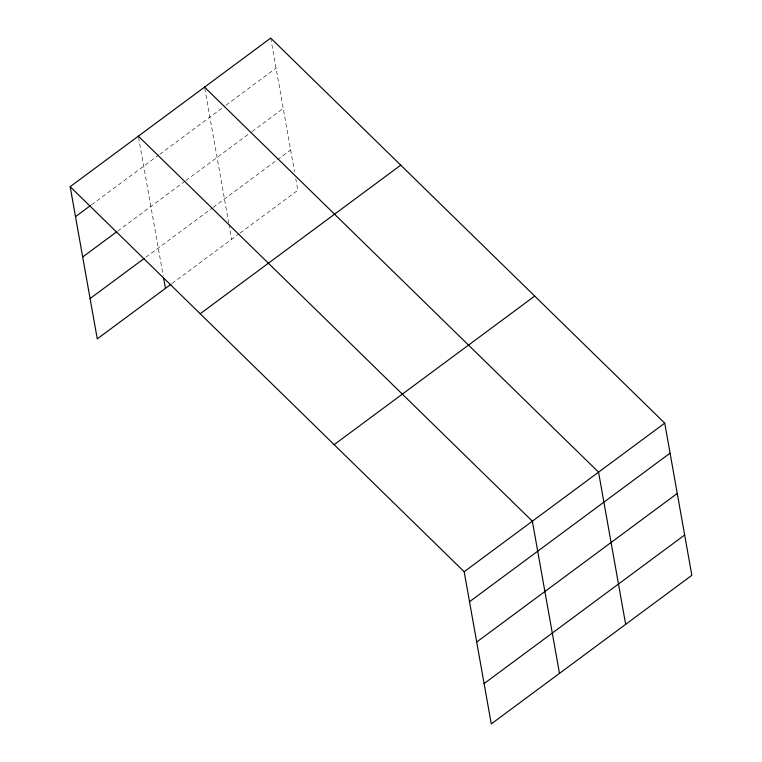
<?xml version="1.0" encoding="UTF-8"?>
<svg xmlns="http://www.w3.org/2000/svg" width="762" height="762" viewBox="0 0 762 762"><rect width="100%" height="100%" fill="white"/><g stroke="black" fill="none" stroke-linecap="round" stroke-linejoin="round"><path stroke-width="0.57" stroke-dasharray="3.81 2.86" d="M91.611 204.759L158.82 154.962M159.772 154.257L225.009 105.928M225.952 105.232L276.063 68.104M117.729 231.038L184.918 181.27M185.861 180.565L251.098 132.236M252.041 131.54L283.245 108.423M145.961 257.146L212.169 208.102M213.112 207.397L290.646 149.962M172.079 283.445L239.201 233.705M240.154 233.01L297.828 190.281L295.77 178.765M270.72 38.1L294.542 171.85M204.74 88.287L228.771 223.19M228.971 224.342L231.638 239.316M138.56 137.312L163.201 275.673"/><path stroke-width="1.14" d="M70.161 186.68L270.72 38.1L664.731 423.139L691.839 575.32L491.28 723.9L464.172 571.719L70.161 186.68L97.269 338.861L171.136 284.14M75.505 216.684L90.659 205.454M82.687 257.004L116.786 231.743M90.087 298.542L144.075 258.547M200.187 313.744L400.745 165.163M334.147 444.656L534.705 296.075M464.172 571.719L664.731 423.139M469.516 601.723L670.074 453.152M476.698 642.042L677.256 493.462M484.099 683.581L684.657 535.01M204.53 87.135L598.551 472.173L625.659 624.354M138.351 136.16L532.362 521.198L559.47 673.379M163.611 277.978L165.459 288.341"/></g></svg>
